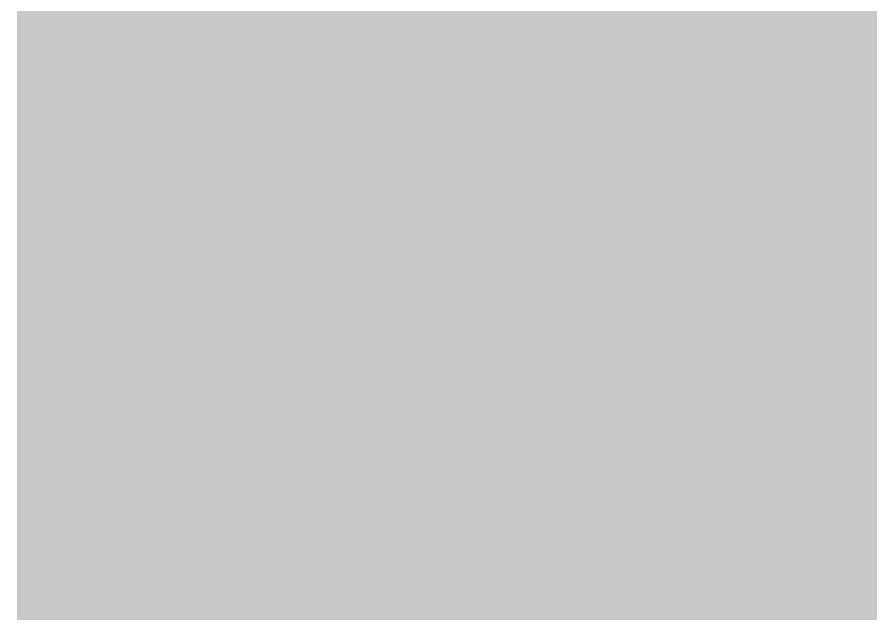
# Model space of a CAD drawing. Header units: millimetres. Extents: x -71 to 10084, y -63 to 6230.
# Drawn here: x 5847.19 to 5859.92, y 4084.59 to 4093.49 of the extents above; entities that cross this region are included whole.
import ezdxf

# ---------------------------------------------------------------- set-up
doc = ezdxf.new("R2010")
doc.units = ezdxf.units.MM
doc.layers.add('VISTA', color=18, linetype='Continuous', lineweight=15, true_color=0x000000)

msp = doc.modelspace()

# ---------------------------------------------------------------- hatches: boundary and pattern name
at = {"layer": 'VISTA', "transparency": 33554585}
h = msp.add_hatch(color=256, dxfattribs=at)
h.dxf.hatch_style = 1
h.set_gradient(color1=(194, 240, 234), color2=(228, 231, 231), rotation=273)
h.paths.add_polyline_path([(5912.767, 4085.348), (5947.875, 4085.348), (5947.875, 4076.18), (5957.015, 4076.136), (5957.014, 4075.939), (5967.011, 4075.939), (5967.012, 4076.089), (5987.514, 4075.991), (5987.514, 4084.841), (6002.561, 4084.841), (6002.561, 4075.919), (6026.681, 4075.841), (6026.681, 4084.841), (6041.727, 4084.841), (6041.684, 4075.733), (6061.371, 4075.639), (6061.372, 4084.841), (6076.375, 4084.841), (6076.375, 4075.567), (6091.029, 4075.497), (6091.074, 4084.841), (6106.118, 4084.841), (6106.118, 4075.425), (6122.451, 4075.347), (6122.511, 4087.841), (6137.558, 4087.841), (6137.498, 4075.276), (6143.646, 4075.246), (6143.645, 4075.096), (6156.315, 4075.036), (6156.315, 4075.186), (6161.656, 4075.186), (6161.23, 4075.574), (6161.656, 4075.574), (6161.656, 4114.971), (5847.193, 4114.971), (5847.193, 4078.355), (5847.861, 4078.01), (5847.193, 4078.01), (5847.193, 4076.51), (5851.588, 4076.489), (5851.588, 4076.639), (5861.25, 4076.593), (5861.293, 4085.593), (5896.402, 4085.593), (5896.402, 4076.426), (5912.767, 4076.348)])

doc.saveas('drawing.dxf')
